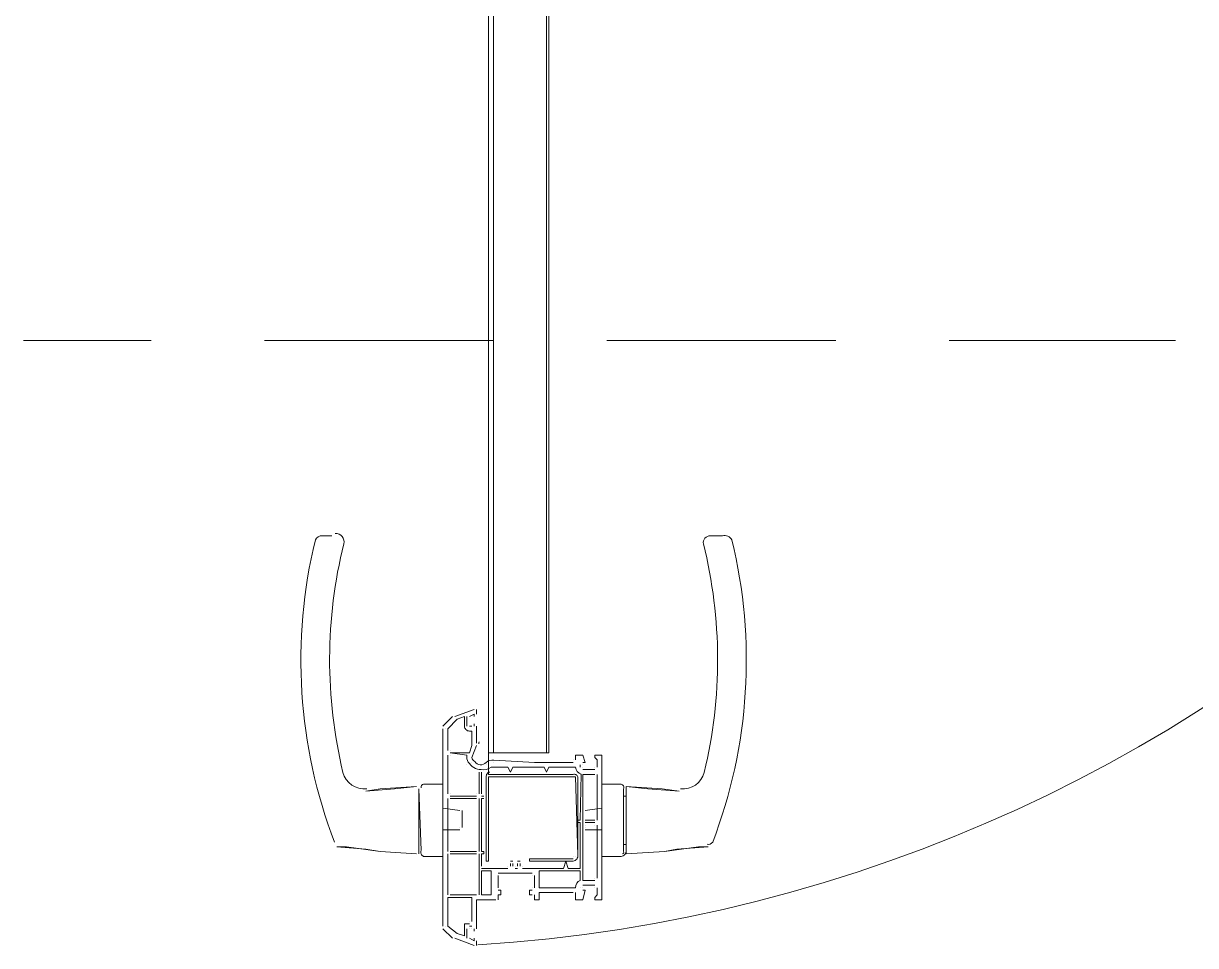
# Model space of a CAD drawing. Header units: millimetres. Extents: x 906 to 41302, y 848 to 28850.
# Drawn here: x 26729 to 27244, y 16711 to 17116 of the extents above; entities that cross this region are included whole.
import ezdxf

# ---------------------------------------------------------------- set-up
doc = ezdxf.new("R2010")
doc.units = ezdxf.units.MM
doc.layers.add('PDF_X-단위세대$및$주동평면도$A-DOOR', color=7, linetype='Continuous')
doc.layers.add('PDF_X-단위세대$및$주동평면도$A-FIN-INSL-HID', color=7, linetype='Continuous')

msp = doc.modelspace()

# ---------------------------------------------------------------- linework, layer by layer
at = {"layer": 'PDF_X-단위세대$및$주동평면도$A-DOOR', "lineweight": 9}
for points in [[(26935.66, 17252.96), (26935.66, 16795.76), (26933.54, 16795.76), (26933.54, 17252.96)], [(26958.94, 16795.76), (26958.94, 17252.96), (26935.66, 17252.96), (26935.66, 16795.76)], [(26958.94, 17252.96), (26958.94, 16795.76), (26935.66, 16795.76), (26935.66, 17252.96)], [(26960, 17252.96), (26960, 16795.76), (26958.94, 16795.76), (26958.94, 17252.96)], [(26901.79, 16780.94), (26885.92, 16779.89), (26879.57, 16778.83), (26892.27, 16779.89)], [(26992.81, 16755.54), (26992.81, 16776.71), (26993.87, 16776.71), (26993.87, 16755.54)], [(26930.37, 16743.9), (26930.37, 16733.32), (26934.6, 16733.32), (26934.6, 16743.9)]]:
    msp.add_lwpolyline(points, close=True, dxfattribs=at)
for points in [[(26864.75, 16891.01), (26860.52, 16891.01, 0.337816), (26857.45, 16889.23, 0.152184), (26865.86, 16756.49)], [(26880, 16779.93, -0.373567), (26869.57, 16787.16, -0.120468), (26869.93, 16887.48, 0.496768), (26866.22, 16892.07)], [(27017.77, 16779.93, 0.373567), (27028.21, 16787.16, 0.120468), (27027.84, 16887.48, -0.496768), (27030.91, 16891.01), (27036.2, 16891.01, -0.337816), (27040.33, 16889.23, -0.152184), (27031.92, 16756.49, -0.281934), (27029.49, 16755.55)], [(26972.7, 16766.13), (26973.76, 16766.13), (26974.22, 16786.41, -0.326664), (26971.64, 16789.41), (26960, 16789.41), (26958.94, 16787.29), (26957.88, 16789.41), (26944.13, 16789.41), (26943.07, 16787.29), (26942.01, 16789.41), (26934.6, 16789.41, -0.215587), (26930.3, 16788.37, -0.260906), (26924.57, 16791.7, -0.217519), (26924.02, 16794.7), (26916.61, 16795.76), (26925.08, 16795.76), (26926.13, 16798.94), (26926.13, 16805.29), (26925.08, 16805.29, -0.414215), (26922.96, 16807.4), (26922.96, 16811.64), (26919.78, 16810.58), (26915.55, 16806.34), (26915.55, 16796.82)], [(26970.58, 16791.53), (26953.65, 16791.53), (26935.81, 16792.57, 0.174775), (26932.42, 16791.52, -0.51519), (26927.44, 16791.99, -0.217668), (26926.13, 16793.64), (26928.25, 16798.94)], [(26933.54, 16795.76), (26933.54, 16786.24), (26970.58, 16786.24, -0.414215), (26972.7, 16785.18), (26972.7, 16750.25)], [(26934.07, 16787.29, 0.414215), (26932.48, 16785.18), (26932.48, 16748.14), (26933.54, 16748.14), (26933.54, 16785.18), (26971.64, 16785.18), (26972.7, 16750.78, -0.414215), (26970.58, 16748.14), (26951.53, 16748.14), (26951.53, 16749.19), (26970.58, 16749.19)], [(26902.85, 16751.31), (26902.85, 16755.54), (26902.85, 16776.71), (26902.85, 16779.89), (26903.91, 16752.9, 0.414215), (26904.97, 16750.25), (26913.43, 16750.25), (26913.43, 16782), (26904.97, 16782, 0.414215), (26903.91, 16780.41)], [(26983.28, 16782), (26991.75, 16782, -0.414215), (26992.81, 16779.89), (26992.81, 16752.37, -0.414215), (26992.28, 16751.31)], [(26983.28, 16750.25), (26991.75, 16750.25, 0.414215), (26993.87, 16752.9)]]:
    msp.add_lwpolyline(points, format="xyb", dxfattribs=at)
for points in [[(26918.73, 16811.64), (26927.19, 16814.81)], [(26927.19, 16811.64), (26927.19, 16812.69), (26925.08, 16811.64)], [(26927.19, 16814.81), (26927.19, 16814.81)], [(26927.19, 16812.69), (26927.19, 16812.69)], [(26927.19, 16812.69), (26927.19, 16812.69)], [(26928.25, 16814.81), (26928.25, 16812.69)], [(26928.25, 16814.81), (26928.25, 16814.81)], [(26928.25, 16812.69), (26928.25, 16812.69)], [(26917.67, 16811.64), (26913.43, 16807.4)], [(26917.67, 16811.64), (26917.67, 16811.64)], [(26918.73, 16811.64), (26918.73, 16811.64)], [(26919.78, 16810.58), (26919.78, 16810.58)], [(26922.96, 16811.64), (26922.96, 16811.64)], [(26924.02, 16807.4), (26924.02, 16811.64)], [(26924.02, 16811.64), (26924.02, 16811.64)], [(26925.08, 16811.64), (26925.08, 16811.64)], [(26927.19, 16811.64), (26927.19, 16811.64)], [(26927.19, 16807.4), (26927.19, 16808.46)], [(26927.19, 16808.46), (26927.19, 16808.46)], [(26913.43, 16807.4), (26913.43, 16807.4)], [(26913.43, 16806.34), (26913.43, 16719.56)], [(26913.43, 16806.34), (26913.43, 16806.34)], [(26914.49, 16806.34), (26914.49, 16806.34)], [(26915.55, 16806.34), (26915.55, 16806.34)], [(26922.96, 16807.4), (26922.96, 16807.4)], [(26924.02, 16807.4), (26924.02, 16807.4)], [(26925.08, 16807.4), (26926.13, 16807.4)], [(26925.08, 16807.4), (26925.08, 16807.4)], [(26925.08, 16805.29), (26925.08, 16805.29)], [(26926.13, 16807.4), (26926.13, 16807.4)], [(26926.13, 16805.29), (26926.13, 16805.29)], [(26927.19, 16807.4), (26927.19, 16807.4)], [(26928.25, 16799.99), (26928.25, 16807.4)], [(26928.25, 16807.4), (26928.25, 16807.4)], [(26926.13, 16798.94), (26926.13, 16798.94)], [(26928.25, 16799.99), (26928.25, 16799.99)], [(26928.25, 16798.94), (26928.25, 16798.94)], [(26915.55, 16796.82), (26915.55, 16796.82)], [(26915.55, 16777.77), (26915.55, 16794.7)], [(26915.55, 16794.7), (26915.55, 16794.7)], [(26916.61, 16796.82), (26916.61, 16796.82)], [(26916.61, 16795.76), (26916.61, 16795.76)], [(26916.61, 16794.7), (26916.61, 16794.7)], [(26924.02, 16794.7), (26924.02, 16794.7)], [(26925.08, 16795.76), (26925.08, 16795.76)], [(26926.13, 16793.64), (26926.13, 16793.64)], [(26970.58, 16792.59), (26970.58, 16792.59)], [(26971.64, 16792.59), (26971.64, 16794.7), (26974.82, 16794.7), (26975.88, 16791.53), (26974.82, 16791.53)], [(26971.64, 16794.7), (26971.64, 16794.7)], [(26971.64, 16792.59), (26971.64, 16792.59)], [(26974.82, 16794.7), (26974.82, 16794.7)], [(26981.17, 16789.41), (26981.17, 16792.59), (26980.11, 16793.64), (26980.11, 16794.7), (26983.28, 16794.7), (26983.28, 16731.2), (26980.11, 16731.2), (26980.11, 16732.26), (26981.17, 16733.32), (26981.17, 16736.49)], [(26980.11, 16794.7), (26980.11, 16794.7)], [(26980.11, 16793.64), (26980.11, 16793.64)], [(26981.17, 16792.59), (26981.17, 16792.59)], [(26983.28, 16794.7), (26983.28, 16794.7)], [(26924.02, 16790.47), (26924.02, 16790.47)], [(26926.13, 16791.53), (26926.13, 16791.53)], [(26929.31, 16787.29), (26929.31, 16777.77)], [(26929.31, 16787.29), (26929.31, 16787.29)], [(26930.37, 16787.29), (26930.37, 16777.77)], [(26930.37, 16787.29), (26930.37, 16787.29)], [(26932.48, 16790.47), (26932.48, 16790.47)], [(26934.6, 16789.41), (26934.6, 16789.41)], [(26935.66, 16791.53), (26935.66, 16791.53)], [(26942.01, 16789.41), (26942.01, 16789.41)], [(26943.07, 16787.29), (26943.07, 16787.29)], [(26944.13, 16789.41), (26944.13, 16789.41)], [(26953.65, 16791.53), (26953.65, 16791.53)], [(26957.88, 16789.41), (26957.88, 16789.41)], [(26958.94, 16787.29), (26958.94, 16787.29)], [(26960, 16789.41), (26960, 16789.41)], [(26970.58, 16791.53), (26970.58, 16791.53)], [(26971.64, 16789.41), (26971.64, 16789.41)], [(26973.76, 16789.41), (26973.76, 16790.47)], [(26973.76, 16790.47), (26973.76, 16790.47)], [(26973.76, 16789.41), (26973.76, 16789.41)], [(26974.82, 16791.53), (26974.82, 16791.53)], [(26974.82, 16790.47), (26974.82, 16790.47)], [(26974.82, 16789.41), (26974.82, 16789.41)], [(26980.11, 16788.35), (26974.82, 16788.35)], [(26974.82, 16788.35), (26974.82, 16788.35)], [(26975.88, 16791.53), (26975.88, 16791.53)], [(26980.11, 16789.41), (26980.11, 16789.41)], [(26980.11, 16788.35), (26980.11, 16788.35)], [(26981.17, 16789.41), (26981.17, 16789.41)], [(26932.48, 16785.18), (26932.48, 16785.18)], [(26933.54, 16786.24), (26933.54, 16786.24)], [(26933.54, 16785.18), (26933.54, 16785.18)], [(26970.58, 16786.24), (26970.58, 16786.24)], [(26970.58, 16785.18), (26970.58, 16785.18)], [(26971.64, 16785.18), (26971.64, 16785.18)], [(26972.7, 16785.18), (26972.7, 16785.18)], [(26973.76, 16786.24), (26973.76, 16786.24)], [(26974.82, 16766.13), (26974.82, 16786.24), (26980.11, 16786.24)], [(26974.82, 16786.24), (26974.82, 16786.24)], [(26980.11, 16786.24), (26980.11, 16786.24)], [(26981.17, 16786.24), (26981.17, 16766.13)], [(26981.17, 16786.24), (26981.17, 16786.24)], [(26902.85, 16755.54), (26902.85, 16776.71)], [(26915.55, 16777.77), (26915.55, 16777.77)], [(26916.61, 16777.77), (26916.61, 16777.77)], [(26928.25, 16776.71), (26916.61, 16776.71)], [(26916.61, 16776.71), (26916.61, 16776.71)], [(26928.25, 16777.77), (26928.25, 16777.77)], [(26928.25, 16776.71), (26928.25, 16776.71)], [(26929.31, 16777.77), (26929.31, 16777.77)], [(26930.37, 16777.77), (26930.37, 16777.77)], [(26930.37, 16776.71), (26931.43, 16776.71)], [(26930.37, 16776.71), (26930.37, 16776.71)], [(26931.43, 16776.71), (26931.43, 16776.71)], [(26993.87, 16780.94), (27009.74, 16779.89), (27017.15, 16778.83), (27003.39, 16779.89), (26993.87, 16780.94), (26993.87, 16776.71)], [(26915.55, 16752.37), (26915.55, 16775.65)], [(26915.55, 16775.65), (26915.55, 16775.65)], [(26928.25, 16775.65), (26916.61, 16775.65)], [(26916.61, 16775.65), (26916.61, 16775.65)], [(26928.25, 16775.65), (26928.25, 16775.65)], [(26929.31, 16775.65), (26929.31, 16752.37)], [(26929.31, 16775.65), (26929.31, 16775.65)], [(26931.43, 16775.65), (26930.37, 16775.65), (26930.37, 16752.37), (26931.43, 16752.37), (26931.43, 16751.31), (26930.37, 16751.31), (26930.37, 16746.02)], [(26930.37, 16775.65), (26930.37, 16775.65)], [(26931.43, 16775.65), (26931.43, 16775.65)], [(26913.43, 16771.42), (26920.84, 16770.36)], [(26920.84, 16770.36), (26920.84, 16770.36)], [(26921.9, 16762.95), (26921.9, 16764.01), (26921.9, 16769.3), (26921.9, 16770.36)], [(26974.82, 16770.36), (26974.82, 16769.3), (26974.82, 16764.01)], [(26983.28, 16771.42), (26975.88, 16770.36)], [(26975.88, 16770.36), (26975.88, 16770.36)], [(26920.84, 16761.89), (26913.43, 16761.89)], [(26920.84, 16762.95), (26920.84, 16762.95)], [(26948.36, 16744.96), (26966.35, 16744.96), (26967.41, 16748.14), (26968.47, 16744.96), (26973.76, 16744.96), (26973.76, 16765.07), (26972.7, 16765.07)], [(26972.7, 16766.13), (26972.7, 16766.13)], [(26972.7, 16765.07), (26972.7, 16765.07)], [(26973.76, 16766.13), (26973.76, 16766.13)], [(26973.76, 16765.07), (26973.76, 16765.07)], [(26974.82, 16766.13), (26974.82, 16766.13)], [(26974.82, 16762.95), (26974.82, 16764.01), (26974.82, 16739.67), (26980.11, 16739.67)], [(26974.82, 16764.01), (26974.82, 16764.01)], [(26975.88, 16766.13), (26980.11, 16766.13)], [(26975.88, 16766.13), (26975.88, 16766.13)], [(26975.88, 16765.07), (26980.11, 16765.07)], [(26975.88, 16765.07), (26975.88, 16765.07)], [(26975.88, 16764.01), (26975.88, 16764.01)], [(26975.88, 16762.95), (26975.88, 16762.95)], [(26975.88, 16761.89), (26983.28, 16761.89)], [(26980.11, 16766.13), (26980.11, 16766.13)], [(26980.11, 16766.13), (26980.11, 16766.13)], [(26980.11, 16765.07), (26980.11, 16765.07)], [(26980.11, 16764.01), (26980.11, 16764.01)], [(26981.17, 16766.13), (26981.17, 16766.13)], [(26981.17, 16764.01), (26981.17, 16740.73)], [(26981.17, 16764.01), (26981.17, 16764.01)], [(26885.92, 16752.37), (26879.57, 16753.43), (26866.87, 16754.49), (26871.1, 16754.49), (26885.92, 16752.37), (26901.79, 16751.31)], [(26901.79, 16751.31), (26901.79, 16751.31)], [(26902.85, 16751.31), (26902.85, 16751.31)], [(26915.55, 16752.37), (26915.55, 16752.37)], [(26915.55, 16733.32), (26915.55, 16751.31)], [(26915.55, 16751.31), (26915.55, 16751.31)], [(26916.61, 16752.37), (26928.25, 16752.37)], [(26916.61, 16752.37), (26916.61, 16752.37)], [(26928.25, 16751.31), (26916.61, 16751.31)], [(26916.61, 16751.31), (26916.61, 16751.31)], [(26928.25, 16752.37), (26928.25, 16752.37)], [(26928.25, 16751.31), (26928.25, 16751.31)], [(26929.31, 16752.37), (26929.31, 16752.37)], [(26929.31, 16751.31), (26929.31, 16733.32)], [(26929.31, 16751.31), (26929.31, 16751.31)], [(26930.37, 16752.37), (26930.37, 16752.37)], [(26930.37, 16751.31), (26930.37, 16751.31)], [(26931.43, 16752.37), (26931.43, 16752.37)], [(26931.43, 16751.31), (26931.43, 16751.31)], [(26993.87, 16751.31), (26993.87, 16755.54), (26992.81, 16755.54)], [(27010.8, 16752.37), (27016.09, 16753.43), (27029.85, 16754.49), (27025.62, 16754.49), (27010.8, 16752.37), (26993.87, 16751.31), (26993.87, 16755.54)], [(26993.87, 16751.31), (26993.87, 16751.31)], [(26993.87, 16751.31), (26993.87, 16751.31)], [(26930.37, 16746.02), (26930.37, 16746.02)], [(26932.48, 16748.14), (26932.48, 16748.14)], [(26933.54, 16748.14), (26933.54, 16748.14)], [(26942.01, 16746.02), (26942.01, 16746.02)], [(26944.13, 16748.14), (26943.07, 16748.14)], [(26943.07, 16748.14), (26943.07, 16748.14)], [(26943.07, 16746.02), (26943.07, 16747.08)], [(26943.07, 16747.08), (26943.07, 16747.08)], [(26943.07, 16746.02), (26943.07, 16746.02)], [(26944.13, 16748.14), (26944.13, 16748.14)], [(26944.13, 16747.08), (26944.13, 16746.02)], [(26944.13, 16747.08), (26944.13, 16747.08)], [(26944.13, 16746.02), (26944.13, 16746.02)], [(26945.18, 16746.02), (26945.18, 16746.02)], [(26947.3, 16748.14), (26946.24, 16748.14)], [(26946.24, 16748.14), (26946.24, 16748.14)], [(26946.24, 16747.08), (26946.24, 16746.02)], [(26946.24, 16747.08), (26946.24, 16747.08)], [(26946.24, 16746.02), (26946.24, 16746.02)], [(26947.3, 16748.14), (26947.3, 16748.14)], [(26947.3, 16747.08), (26947.3, 16746.02)], [(26947.3, 16747.08), (26947.3, 16747.08)], [(26947.3, 16746.02), (26947.3, 16746.02)], [(26948.36, 16746.02), (26948.36, 16746.02)], [(26951.53, 16749.19), (26951.53, 16749.19)], [(26967.41, 16748.14), (26967.41, 16748.14)], [(26970.58, 16750.25), (26970.58, 16750.25)], [(26970.58, 16749.19), (26970.58, 16749.19)], [(26970.58, 16748.14), (26970.58, 16748.14)], [(26971.64, 16750.25), (26971.64, 16750.25)], [(26972.7, 16750.25), (26972.7, 16750.25)], [(26942.01, 16744.96), (26930.37, 16744.96)], [(26930.37, 16744.96), (26930.37, 16744.96)], [(26930.37, 16743.9), (26930.37, 16743.9)], [(26934.6, 16743.9), (26934.6, 16743.9)], [(26937.78, 16742.84), (26952.59, 16742.84)], [(26937.78, 16742.84), (26937.78, 16742.84)], [(26937.78, 16741.79), (26937.78, 16736.49)], [(26937.78, 16741.79), (26937.78, 16741.79)], [(26942.01, 16744.96), (26942.01, 16744.96)], [(26946.24, 16744.96), (26945.18, 16744.96)], [(26945.18, 16744.96), (26945.18, 16744.96)], [(26946.24, 16744.96), (26946.24, 16744.96)], [(26948.36, 16744.96), (26948.36, 16744.96)], [(26952.59, 16742.84), (26952.59, 16742.84)], [(26952.59, 16741.79), (26952.59, 16741.79)], [(26953.65, 16741.79), (26953.65, 16736.49)], [(26953.65, 16741.79), (26953.65, 16741.79)], [(26955.77, 16743.9), (26955.77, 16743.9)], [(26966.35, 16744.96), (26966.35, 16744.96)], [(26968.47, 16744.96), (26968.47, 16744.96)], [(26973.76, 16744.96), (26973.76, 16744.96)], [(26973.76, 16743.9), (26973.76, 16743.9)], [(26980.11, 16740.73), (26980.11, 16740.73)], [(26981.17, 16740.73), (26981.17, 16740.73)], [(26937.78, 16736.49), (26937.78, 16736.49)], [(26952.59, 16736.49), (26952.59, 16736.49)], [(26953.65, 16736.49), (26953.65, 16736.49)], [(26955.77, 16736.49), (26955.77, 16736.49)], [(26971.64, 16736.49), (26971.64, 16736.49)], [(26973.76, 16739.67), (26973.76, 16739.67)], [(26973.76, 16736.49), (26973.76, 16736.49)], [(26973.76, 16736.49), (26973.76, 16736.49)], [(26974.82, 16739.67), (26974.82, 16739.67)], [(26974.82, 16737.55), (26980.11, 16737.55)], [(26974.82, 16737.55), (26974.82, 16737.55)], [(26974.82, 16736.49), (26974.82, 16736.49)], [(26974.82, 16736.49), (26974.82, 16736.49)], [(26980.11, 16739.67), (26980.11, 16739.67)], [(26980.11, 16737.55), (26980.11, 16737.55)], [(26980.11, 16736.49), (26980.11, 16736.49)], [(26981.17, 16736.49), (26981.17, 16736.49)], [(26915.55, 16733.32), (26915.55, 16733.32)], [(26926.13, 16721.68), (26926.13, 16732.26), (26915.55, 16732.26), (26915.55, 16719.56), (26919.78, 16716.39), (26922.96, 16715.33), (26922.96, 16720.62), (26925.08, 16720.62)], [(26915.55, 16732.26), (26915.55, 16732.26)], [(26928.25, 16733.32), (26916.61, 16733.32)], [(26916.61, 16733.32), (26916.61, 16733.32)], [(26916.61, 16733.32), (26916.61, 16733.32)], [(26926.13, 16732.26), (26926.13, 16732.26)], [(26928.25, 16733.32), (26928.25, 16733.32)], [(26936.72, 16731.2), (26928.25, 16731.2), (26928.25, 16718.5)], [(26928.25, 16731.2), (26928.25, 16731.2)], [(26929.31, 16733.32), (26929.31, 16733.32)], [(26930.37, 16733.32), (26930.37, 16733.32)], [(26934.6, 16733.32), (26934.6, 16733.32)], [(26936.72, 16731.2), (26936.72, 16731.2)], [(26937.78, 16735.44), (26938.83, 16735.44), (26938.83, 16733.32), (26937.78, 16733.32), (26937.78, 16731.2)], [(26937.78, 16735.44), (26937.78, 16735.44)], [(26937.78, 16733.32), (26937.78, 16733.32)], [(26937.78, 16731.2), (26937.78, 16731.2)], [(26938.83, 16735.44), (26938.83, 16735.44)], [(26938.83, 16733.32), (26938.83, 16733.32)], [(26952.59, 16733.32), (26951.53, 16733.32), (26951.53, 16735.44), (26952.59, 16735.44)], [(26951.53, 16735.44), (26951.53, 16735.44)], [(26951.53, 16733.32), (26951.53, 16733.32)], [(26952.59, 16735.44), (26952.59, 16735.44)], [(26952.59, 16733.32), (26952.59, 16733.32)], [(26970.58, 16734.38), (26955.77, 16734.38), (26955.77, 16731.2), (26953.65, 16731.2), (26953.65, 16733.32)], [(26953.65, 16733.32), (26953.65, 16733.32)], [(26953.65, 16731.2), (26953.65, 16731.2)], [(26955.77, 16734.38), (26955.77, 16734.38)], [(26955.77, 16731.2), (26955.77, 16731.2)], [(26970.58, 16734.38), (26970.58, 16734.38)], [(26974.82, 16735.44), (26975.88, 16735.44), (26974.82, 16731.2), (26971.64, 16731.2), (26971.64, 16734.38)], [(26971.64, 16734.38), (26971.64, 16734.38)], [(26971.64, 16731.2), (26971.64, 16731.2)], [(26974.82, 16735.44), (26974.82, 16735.44)], [(26974.82, 16731.2), (26974.82, 16731.2)], [(26975.88, 16735.44), (26975.88, 16735.44)], [(26980.11, 16732.26), (26980.11, 16732.26)], [(26980.11, 16731.2), (26980.11, 16731.2)], [(26981.17, 16733.32), (26981.17, 16733.32)], [(26983.28, 16731.2), (26983.28, 16731.2)], [(26922.96, 16720.62), (26922.96, 16720.62)], [(26925.08, 16721.68), (26925.08, 16721.68)], [(26925.08, 16720.62), (26925.08, 16720.62)], [(26926.13, 16721.68), (26926.13, 16721.68)], [(26913.43, 16719.56), (26913.43, 16719.56)], [(26913.43, 16718.5), (26917.67, 16714.27)], [(26913.43, 16718.5), (26913.43, 16718.5)], [(26914.49, 16719.56), (26914.49, 16719.56)], [(26915.55, 16719.56), (26915.55, 16719.56)], [(26919.78, 16716.39), (26919.78, 16716.39)], [(26922.96, 16715.33), (26922.96, 16715.33)], [(26924.02, 16714.27), (26924.02, 16718.5)], [(26924.02, 16718.5), (26924.02, 16718.5)], [(26925.08, 16719.56), (26926.13, 16719.56)], [(26925.08, 16719.56), (26925.08, 16719.56)], [(26925.08, 16718.5), (26925.08, 16718.5)], [(26926.13, 16719.56), (26926.13, 16719.56)], [(26926.13, 16718.5), (26926.13, 16718.5)], [(26927.19, 16718.5), (26927.19, 16717.44)], [(26927.19, 16718.5), (26927.19, 16718.5)], [(26927.19, 16717.44), (26927.19, 16717.44)], [(26928.25, 16718.5), (26928.25, 16718.5)], [(26917.67, 16714.27), (26917.67, 16714.27)], [(26918.73, 16714.27), (26927.19, 16711.09)], [(26918.73, 16714.27), (26918.73, 16714.27)], [(26924.02, 16714.27), (26924.02, 16714.27)], [(26927.19, 16714.27), (26927.19, 16713.21), (26925.08, 16714.27)], [(26925.08, 16714.27), (26925.08, 16714.27)], [(26927.19, 16714.27), (26927.19, 16714.27)], [(26927.19, 16713.21), (26927.19, 16713.21)], [(26927.19, 16713.21), (26927.19, 16713.21)], [(26927.19, 16711.09), (26927.19, 16711.09)], [(26928.25, 16711.09), (26928.25, 16713.21)], [(26928.25, 16713.21), (26928.25, 16713.21)], [(26928.25, 16711.09), (26928.25, 16711.09)]]:
    msp.add_lwpolyline(points, dxfattribs=at)
msp.add_lwpolyline([(26973.76, 16739.67), (26973.76, 16743.9), (26955.77, 16743.9), (26955.77, 16736.49), (26971.64, 16736.49, -0.326664)], format="xyb", close=True, dxfattribs=at)
at = {"layer": 'PDF_X-단위세대$및$주동평면도$A-DOOR', "lineweight": 5}
msp.add_arc((26886.45, 17379.43), 669.4, 273.62549, 356.42944, dxfattribs=at)
at = {"layer": 'PDF_X-단위세대$및$주동평면도$A-DOOR', "lineweight": 9}
msp.add_arc((26924.55, 16800.52), 4.76, 349.392, 0.0008, dxfattribs=at)
at = {"layer": 'PDF_X-단위세대$및$주동평면도$A-FIN-INSL-HID', "lineweight": 5}
for points in [[(26729.28, 16976.74), (26785.38, 16976.74)], [(26835.12, 16976.74), (26935.66, 16976.74)], [(26985.4, 16976.74), (27085.94, 16976.74)], [(27135.68, 16976.74), (27235.17, 16976.74)]]:
    msp.add_lwpolyline(points, dxfattribs=at)

doc.saveas('drawing.dxf')
